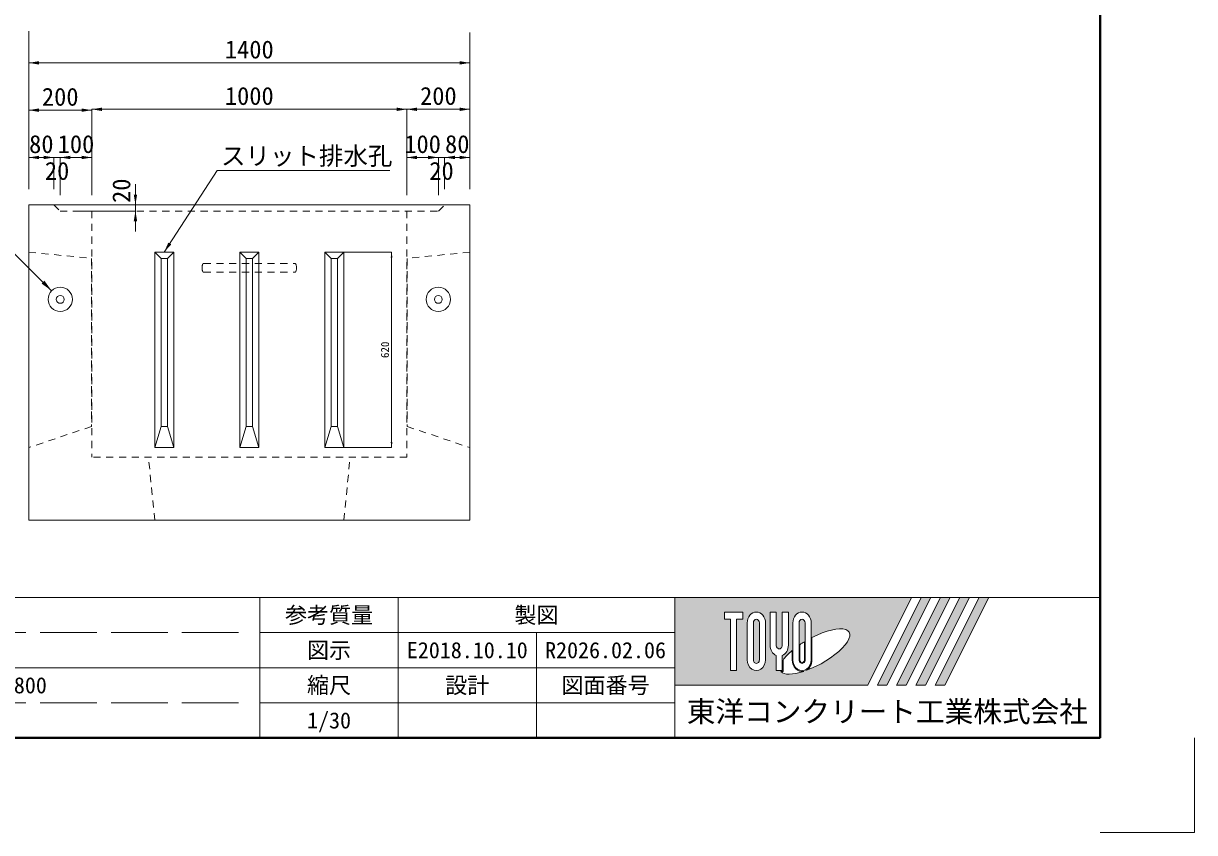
# Model space of a CAD drawing. Units: millimetres at full size, sheet at 1:30; some dimension numbers follow another scale. Extents: x 19038 to 49388, y -43687 to -27642.
# Drawn here: x 38871 to 42588, y -43687 to -41121 of the extents above; entities that cross this region are included whole.
import ezdxf
from ezdxf.enums import TextEntityAlignment as Align

# ---------------------------------------------------------------- set-up
doc = ezdxf.new("R2010")
doc.units = ezdxf.units.MM
doc.header["$LTSCALE"] = 30
doc.linetypes.add('DASHED', pattern=[7.5, 6, -1.5])
doc.linetypes.add('USER1', pattern=[1.35, 0.75, -0.6])
for name, color, linetype, lineweight in [('0_2', 7, 'Continuous', 9), ('Defpoints_3', 7, 'Continuous', 13), ('インサート', 3, 'USER1', 5), ('図枠', 7, 'Continuous', 5), ('寸法線', 7, 'Continuous', 9), ('本体', 2, 'Continuous', 13)]:
    doc.layers.add(name, color=color, linetype=linetype, lineweight=lineweight)
doc.styles.add('ＭＳ ゴシック', font='')
doc.styles.get('ＭＳ ゴシック').set_extended_font_data('MS Gothic')

# ---------------------------------------------------------------- blocks, each defined once
blk = doc.blocks.new('filled_arrow')
at = {"color": 0, "linetype": 'Continuous', "lineweight": -2}
blk.add_solid([(7.5, 1.25), (0, 0), (7.5, -1.25)], dxfattribs=at)

msp = doc.modelspace()

# ---------------------------------------------------------------- hatches: boundary and pattern name
at = {"layer": '図枠'}
h = msp.add_hatch(color=256, dxfattribs=at)
h.paths.add_polyline_path([(40937.99, -42941.21), (40937.99, -43219.65), (41550.56, -43219.65), (41689.78, -42941.21)])
edge = h.paths.add_edge_path(flags=16)
edge.add_ellipse((41382.75, -43112.61), major_axis=(109.09, 61.06), ratio=0.3471473, start_angle=-144.31122, end_angle=72.1899, ccw=False)
edge.add_ellipse((41342.35, -43138.97), major_axis=(0, 37.12), ratio=0.8463542, start_angle=-160.70346, end_angle=-90)
edge.add_line((41373.77, -43138.97), (41373.77, -43068.2))
edge = h.paths.add_edge_path(flags=16)
edge.add_ellipse((41342.35, -43021.88), major_axis=(0, 34.27), ratio=0.8463542, start_angle=-90, end_angle=90, ccw=False)
edge.add_line((41371.36, -43021.88), (41371.36, -43138.97))
edge.add_ellipse((41342.35, -43138.97), major_axis=(0, 34.27), ratio=0.8463542, start_angle=90, end_angle=-90, ccw=False)
edge.add_line((41313.35, -43138.97), (41313.35, -43021.88))
edge = h.paths.add_edge_path(flags=16)
edge.add_line((41352.02, -43021.88), (41352.02, -43138.97))
edge.add_ellipse((41342.35, -43138.97), major_axis=(0, 11.42), ratio=0.8463542, start_angle=90, end_angle=-90, ccw=False)
edge.add_line((41332.68, -43138.97), (41332.68, -43021.88))
edge.add_ellipse((41342.35, -43021.88), major_axis=(0, 11.42), ratio=0.8463542, start_angle=-90, end_angle=90, ccw=False)
edge = h.paths.add_edge_path(flags=16)
edge.add_line((41349.6, -43081.73), (41349.6, -43138.97))
edge.add_ellipse((41342.35, -43138.97), major_axis=(0, 8.57), ratio=0.8463542, start_angle=90, end_angle=-90, ccw=False)
edge.add_line((41335.1, -43138.97), (41335.1, -43091.1))
edge.add_ellipse((41382.75, -43112.61), major_axis=(109.09, 61.06), ratio=0.3471473, start_angle=107.79174, end_angle=126.47132, ccw=False)
edge = h.paths.add_edge_path(flags=16)
edge.add_line((41298.85, -42987.61), (41298.85, -43092.56))
edge.add_ellipse((41269.84, -43092.56), major_axis=(0, 34.27), ratio=0.8463542, start_angle=-163.34117, end_angle=-90, ccw=False)
edge.add_line((41279.51, -43124.87), (41279.51, -43173.24))
edge.add_line((41279.51, -43173.24), (41260.17, -43173.24))
edge.add_line((41260.17, -43173.24), (41260.17, -43124.87))
edge.add_ellipse((41269.84, -43092.56), major_axis=(0, 34.27), ratio=0.8463542, start_angle=90, end_angle=163.34117, ccw=False)
edge.add_line((41240.84, -43092.56), (41240.84, -42987.61))
edge.add_line((41240.84, -42987.61), (41260.17, -42987.61))
edge.add_line((41260.17, -42987.61), (41260.17, -43092.56))
edge.add_ellipse((41269.84, -43092.56), major_axis=(0, 11.42), ratio=0.8463542, start_angle=90, end_angle=-90)
edge.add_line((41279.51, -43092.56), (41279.51, -42987.61))
edge.add_line((41279.51, -42987.61), (41298.85, -42987.61))
edge = h.paths.add_edge_path(flags=16)
edge.add_line((41310.93, -43109.42), (41310.93, -43138.97))
edge.add_ellipse((41342.35, -43138.97), major_axis=(0, 37.12), ratio=0.8463542, start_angle=90, end_angle=-171.54427)
edge.add_ellipse((41382.75, -43112.61), major_axis=(109.09, 61.06), ratio=0.3471473, start_angle=-178.64954, end_angle=-148.29244, ccw=False)
edge.add_line((41275.34, -43176.1), (41281.93, -43176.1))
edge.add_line((41281.93, -43176.1), (41281.93, -43139.9))
edge.add_ellipse((41382.75, -43112.61), major_axis=(109.09, 61.06), ratio=0.3471473, start_angle=148.21912, end_angle=165.90812, ccw=False)
edge = h.paths.add_edge_path(flags=16)
edge.add_ellipse((41197.33, -43021.88), major_axis=(0, 34.27), ratio=0.8463542, start_angle=-90, end_angle=90, ccw=False)
edge.add_line((41226.34, -43021.88), (41226.34, -43138.97))
edge.add_ellipse((41197.33, -43138.97), major_axis=(0, 34.27), ratio=0.8463542, start_angle=90, end_angle=-90, ccw=False)
edge.add_line((41168.33, -43138.97), (41168.33, -43021.88))
edge = h.paths.add_edge_path(flags=16)
edge.add_line((41207, -43021.88), (41207, -43138.97))
edge.add_ellipse((41197.33, -43138.97), major_axis=(0, 11.42), ratio=0.8463542, start_angle=90, end_angle=-90, ccw=False)
edge.add_line((41187.66, -43138.97), (41187.66, -43021.88))
edge.add_ellipse((41197.33, -43021.88), major_axis=(0, 11.42), ratio=0.8463542, start_angle=-90, end_angle=90, ccw=False)
h.paths.add_polyline_path([(41153.83, -42987.61), (41153.83, -43010.46), (41134.49, -43010.46), (41134.49, -43173.24), (41115.15, -43173.24), (41115.15, -43010.46), (41095.82, -43010.46), (41095.82, -42987.61)], flags=16)
for points in [[(41581.19, -43219.65), (41611.81, -43219.65), (41751.03, -42941.21), (41720.4, -42941.21)], [(41812.29, -42941.21), (41781.66, -42941.21), (41642.44, -43219.65), (41673.07, -43219.65)], [(41873.54, -42941.21), (41842.92, -42941.21), (41703.7, -43219.65), (41734.33, -43219.65)], [(41934.8, -42941.21), (41904.17, -42941.21), (41764.95, -43219.65), (41795.58, -43219.65)]]:
    msp.add_hatch(color=256, dxfattribs=at).paths.add_polyline_path(points)

# ---------------------------------------------------------------- linework, layer by layer
at = {"layer": '0_2', "linetype": 'USER1'}
for p, q in [((38887.99, -41845.98), (39086.99, -41866.01)), ((40288, -41845.98), (40089, -41866.01)), ((39086.99, -41866.01), (39086.99, -42399.2)), ((39443.24, -41882.48), (39732.75, -41882.48)), ((40089, -41866.01), (40089, -42398.98)), ((39443.24, -41909.48), (39732.75, -41909.48)), ((39086.99, -42399.2), (38887.99, -42465.98)), ((40089, -42398.98), (40288, -42465.98))]:
    msp.add_line(p, q, dxfattribs=at)
at = {"layer": '0_2'}
for p, q in [((39287.99, -41845.98), (39347.99, -41845.98)), ((39287.99, -42465.98), (39287.99, -41845.98)), ((39347.99, -41845.98), (39347.99, -42465.98)), ((39558, -41845.98), (39618, -41845.98)), ((39558, -42465.98), (39558, -41845.98)), ((39618, -41845.98), (39618, -42465.98)), ((39827.99, -41845.98), (39887.99, -41845.98)), ((39827.99, -42465.98), (39827.99, -41845.98)), ((39887.99, -41845.98), (39887.99, -42465.98)), ((39307.99, -41866.01), (39327.99, -41866.01)), ((39578, -41866.01), (39598, -41866.01)), ((39847.99, -41866.01), (39867.99, -41866.01)), ((39287.99, -42465.98), (39307.99, -42398.98)), ((39327.99, -42398.98), (39307.99, -42398.98)), ((39327.99, -42398.98), (39347.99, -42465.98)), ((39558, -42465.98), (39578, -42398.98)), ((39598, -42398.98), (39578, -42398.98)), ((39598, -42398.98), (39618, -42465.98)), ((39827.99, -42465.98), (39847.99, -42398.98)), ((39867.99, -42398.98), (39847.99, -42398.98)), ((39867.99, -42398.98), (39887.99, -42465.98)), ((39347.99, -42465.98), (39287.99, -42465.98)), ((39618, -42465.98), (39558, -42465.98)), ((39887.99, -42465.98), (39827.99, -42465.98))]:
    msp.add_line(p, q, dxfattribs=at)
for points in [[(39287.99, -41845.98), (39307.99, -41866.01), (39307.99, -42398.98)], [(39327.99, -42398.98), (39327.99, -41866.01), (39347.99, -41845.98)], [(39558, -41845.98), (39578, -41866.01), (39578, -42398.98)], [(39598, -42398.98), (39598, -41866.01), (39618, -41845.98)], [(39827.99, -41845.98), (39847.99, -41866.01), (39847.99, -42398.98)], [(39867.99, -42398.98), (39867.99, -41866.01), (39887.99, -41845.98)]]:
    msp.add_lwpolyline(points, dxfattribs=at)
at = {"layer": '0_2', "linetype": 'USER1'}
for centre, radius, start, end in [((39471, -41895.98), 33, 160.18507, 199.81493), ((39443.24, -41885.98), 3.5, 90, 160.18507), ((39732.75, -41885.98), 3.5, 19.81493, 90), ((39705, -41895.98), 33, 340.18507, 19.81493), ((39443.24, -41905.98), 3.5, 199.81493, 270), ((39732.75, -41905.98), 3.5, 270, 340.18507)]:
    msp.add_arc(centre, radius, start, end, dxfattribs=at)
at = {"layer": 'Defpoints_3'}
for p in [(42587.99, -43386.71), (42287.99, -43686.71)]:
    msp.add_line(p, (42587.99, -43686.71), dxfattribs=at)
at = {"layer": 'インサート', "linetype": 'Continuous'}
for centre, radius in [((38988, -41995.98), 38.5), ((40188, -41995.98), 38.5), ((38988, -41995.98), 12.5), ((40188, -41995.98), 12.5)]:
    msp.add_circle(centre, radius, dxfattribs=at)
at = {"layer": '図枠', "lineweight": 40}
for p in [(42287.99, -35076.71), (36887.99, -43386.71)]:
    msp.add_line(p, (42287.99, -43386.71), dxfattribs=at)
at = {"layer": '図枠', "lineweight": 13}
for p, q in [((42287.99, -42941.21), (36887.99, -42941.21)), ((39621.74, -43386.71), (39621.74, -42941.21)), ((40060.49, -43386.71), (40060.49, -42941.21)), ((40937.99, -43386.71), (40937.99, -42941.21)), ((40937.99, -43052.58), (39621.74, -43052.58)), ((40499.24, -43386.71), (40499.24, -43052.58)), ((40937.99, -43163.96), (36887.99, -43163.96)), ((40937.99, -43275.33), (39621.74, -43275.33))]:
    msp.add_line(p, q, dxfattribs=at)
at = {"layer": '図枠'}
for p, q in [((40937.99, -42941.21), (41689.78, -42941.21)), ((41689.78, -42941.21), (41550.56, -43219.65)), ((41720.4, -42941.21), (41581.19, -43219.65)), ((41751.03, -42941.21), (41611.81, -43219.65)), ((41781.66, -42941.21), (41642.44, -43219.65)), ((41812.29, -42941.21), (41673.07, -43219.65)), ((41842.92, -42941.21), (41703.7, -43219.65)), ((41720.4, -42941.21), (41751.03, -42941.21)), ((41873.54, -42941.21), (41734.33, -43219.65)), ((41904.17, -42941.21), (41764.95, -43219.65)), ((41781.66, -42941.21), (41812.29, -42941.21)), ((41934.8, -42941.21), (41795.58, -43219.65)), ((41842.92, -42941.21), (41873.54, -42941.21)), ((41904.17, -42941.21), (41934.8, -42941.21)), ((41095.82, -42987.61), (41095.82, -43010.46)), ((41095.82, -42987.61), (41153.83, -42987.61)), ((41153.83, -42987.61), (41153.83, -43010.46)), ((41240.84, -42987.61), (41260.17, -42987.61)), ((41240.84, -43092.56), (41240.84, -42987.61)), ((41260.17, -42987.61), (41260.17, -43092.56)), ((41279.51, -42987.61), (41298.85, -42987.61)), ((41279.51, -43092.56), (41279.51, -42987.61)), ((41298.85, -42987.61), (41298.85, -43092.56)), ((41115.15, -43010.46), (41095.82, -43010.46)), ((41115.15, -43010.46), (41115.15, -43173.24)), ((41134.49, -43010.46), (41134.49, -43173.24)), ((41153.83, -43010.46), (41134.49, -43010.46)), ((41168.33, -43021.88), (41168.33, -43138.97)), ((41187.66, -43138.97), (41187.66, -43021.88)), ((41207, -43021.88), (41207, -43138.97)), ((41226.34, -43138.97), (41226.34, -43021.88)), ((41313.35, -43021.88), (41313.35, -43138.97)), ((41332.68, -43138.97), (41332.68, -43021.88)), ((41352.02, -43021.88), (41352.02, -43138.97)), ((41371.36, -43138.97), (41371.36, -43021.88)), ((41373.77, -43138.97), (41373.77, -43068.2)), ((41310.93, -43109.42), (41310.93, -43138.97)), ((41335.1, -43138.97), (41335.1, -43091.1)), ((41349.6, -43081.73), (41349.6, -43138.97)), ((41260.17, -43124.87), (41260.17, -43173.24)), ((41279.51, -43124.87), (41279.51, -43173.24)), ((41281.93, -43139.9), (41281.93, -43176.1)), ((41134.49, -43173.24), (41115.15, -43173.24)), ((41279.51, -43173.24), (41260.17, -43173.24)), ((41275.34, -43176.1), (41281.93, -43176.1)), ((40937.99, -43219.65), (41550.56, -43219.65)), ((41581.19, -43219.65), (41611.81, -43219.65)), ((41642.44, -43219.65), (41673.07, -43219.65)), ((41703.7, -43219.65), (41734.33, -43219.65)), ((41764.95, -43219.65), (41795.58, -43219.65))]:
    msp.add_line(p, q, dxfattribs=at)
at = {"layer": '図枠', "linetype": 'DASHED', "lineweight": 9}
for p, q in [((39554.24, -43052.58), (37427.99, -43052.58)), ((39554.24, -43275.33), (37427.99, -43275.33))]:
    msp.add_line(p, q, dxfattribs=at)
at = {"layer": '図枠'}
for centre, major_axis, ratio, start_param, end_param in [((41197.33, -43021.88), (0, 34.27), 0.846354, 4.712389, 7.8539816), ((41342.35, -43021.88), (0, 34.27), 0.846354, 4.712389, 7.8539816), ((41197.33, -43021.88), (0, 11.42), 0.846354, 4.712389, 7.8539816), ((41342.35, -43021.88), (0, 11.42), 0.846354, 4.712389, 7.8539816), ((41382.75, -43112.61), (109.09, 61.06), 0.347147, 4.2621853, 7.7429163), ((41269.84, -43092.56), (0, 34.27), 0.846354, 1.5707963, 2.8017557), ((41269.84, -43092.56), (0, 11.42), 0.846354, 1.5707963, 4.712389), ((41269.84, -43092.56), (0, 34.27), 0.846354, 3.4814296, 4.712389), ((41382.75, -43112.61), (109.09, 61.06), 0.347147, 2.0815197, 2.5155126), ((41382.75, -43112.61), (109.09, 61.06), 0.347147, 1.6817405, 1.8219833), ((41197.33, -43138.97), (0, 34.27), 0.846354, 1.5707963, 4.712389), ((41197.33, -43138.97), (0, 11.42), 0.846354, 1.5707963, 4.712389), ((41342.35, -43138.97), (0, 37.12), 0.846354, 1.5707963, 3.3154679), ((41342.35, -43138.97), (0, 34.27), 0.846354, 1.5707963, 4.712389), ((41342.35, -43138.97), (0, 11.42), 0.846354, 1.5707963, 4.712389), ((41342.35, -43138.97), (0, 8.57), 0.846354, 1.5707963, 4.712389), ((41342.35, -43138.97), (0, 37.12), 0.846354, 3.5338438, 4.712389), ((41382.75, -43112.61), (109.09, 61.06), 0.347147, 3.2093975, 4.2004451)]:
    msp.add_ellipse(centre, major_axis=major_axis, ratio=ratio, start_param=start_param, end_param=end_param, dxfattribs=at)
at = {"layer": '寸法線'}
for p, q in [((38888, -41145.98), (38888, -41245.98)), ((40288, -41149.29), (40288, -41245.98)), ((38887.99, -41245.98), (40288, -41245.98)), ((38887.99, -41645.98), (38887.99, -41245.98)), ((38888, -41245.98), (40288, -41245.98)), ((40288, -41645.98), (40288, -41245.98)), ((38887.99, -41395.98), (39087.99, -41395.98)), ((38887.99, -41645.98), (38887.99, -41395.98)), ((39087.99, -41393.27), (40088, -41393.27)), ((39087.99, -41665.98), (39087.99, -41393.27)), ((39087.99, -41665.98), (39087.99, -41395.98)), ((40088, -41665.98), (40088, -41393.27)), ((40088, -41393.27), (40288, -41393.27)), ((40088, -41665.98), (40088, -41393.27)), ((40288, -41645.98), (40288, -41393.27)), ((38887.99, -41545.98), (38968, -41545.98)), ((38887.99, -41645.98), (38887.99, -41545.98)), ((38935.5, -41545.98), (39020.5, -41545.98)), ((38968, -41645.98), (38968, -41545.98)), ((38968, -41645.98), (38968, -41545.98)), ((38988, -41545.98), (39087.99, -41545.98)), ((38988, -41665.98), (38988, -41545.98)), ((38988, -41665.98), (38988, -41545.98)), ((39087.99, -41665.98), (39087.99, -41545.98)), ((40088, -41545.98), (40188, -41545.98)), ((40088, -41665.98), (40088, -41545.98)), ((40155.5, -41545.98), (40240.5, -41545.98)), ((40188, -41665.98), (40188, -41545.98)), ((40188, -41665.98), (40188, -41545.98)), ((40208, -41545.98), (40288, -41545.98)), ((40208, -41645.98), (40208, -41545.98)), ((40208, -41645.98), (40208, -41545.98)), ((40288, -41645.98), (40288, -41545.98)), ((39226.69, -41780.98), (39226.69, -41630.98)), ((39018, -41695.98), (39226.69, -41695.98)), ((39038, -41715.98), (39226.69, -41715.98))]:
    msp.add_line(p, q, dxfattribs=at)
at = {"layer": '寸法線', "lineweight": 13}
for p, q in [((39887.99, -41845.98), (40039.58, -41845.98)), ((40039.58, -41845.98), (40039.58, -42465.98)), ((39887.99, -42465.98), (40039.58, -42465.98))]:
    msp.add_line(p, q, dxfattribs=at)
at = {"layer": '寸法線'}
for points in [[(39317.99, -41845.98), (39485.77, -41587.32), (40033.7, -41587.32)], [(38960.77, -41968.76), (38662.42, -41670.4), (38651.62, -41670.4), (38014.66, -41670.4)]]:
    msp.add_lwpolyline(points, dxfattribs=at)
at = {"layer": '本体'}
for p, q in [((38887.99, -41695.98), (38887.99, -42695.98)), ((38887.99, -41695.98), (38968, -41695.98)), ((38887.99, -41695.98), (40288, -41695.98)), ((40208, -41695.98), (40288, -41695.98)), ((40288, -41695.98), (40288, -42695.98)), ((38887.99, -42695.98), (40288, -42695.98))]:
    msp.add_line(p, q, dxfattribs=at)
at = {"layer": '本体', "linetype": 'USER1', "lineweight": 9}
for p, q in [((38968, -41695.98), (38988, -41715.98)), ((40188, -41715.98), (40208, -41695.98)), ((38988, -41715.98), (40188, -41715.98)), ((39087.99, -41715.98), (39087.99, -42495.98)), ((40088, -41715.98), (40088, -42495.98)), ((40088, -42495.98), (39087.99, -42495.98)), ((39287.99, -42695.98), (39267.99, -42495.98)), ((39887.99, -42695.98), (39907.99, -42495.98))]:
    msp.add_line(p, q, dxfattribs=at)

# ---------------------------------------------------------------- block references
at = {"layer": '寸法線', "xscale": 4.33, "yscale": 4.33}
for p in [(38887.99, -41245.98), (38888, -41245.98), (38887.99, -41395.98), (39087.99, -41393.27), (40088, -41393.27), (38887.99, -41545.98), (38988, -41545.98), (40088, -41545.98), (40208, -41545.98)]:
    msp.add_blockref('filled_arrow', p, dxfattribs=at)
at = {"layer": '寸法線'}
for p, xscale, yscale, rotation in [((40288, -41245.98), 4.33, 4.33, 180), ((40288, -41245.98), 4.33, 4.33, 180), ((39087.99, -41395.98), 4.33, 4.33, 180), ((40088, -41393.27), 4.33, 4.33, 180), ((40288, -41393.27), 4.33, 4.33, 180), ((38968, -41545.98), 4.33, 4.33, 180), ((39087.99, -41545.98), 4.33, 4.33, 180), ((40188, -41545.98), 4.33, 4.33, 180), ((40288, -41545.98), 4.33, 4.33, 180), ((39226.69, -41695.98), 4.33, 4.33, 90), ((39226.69, -41715.98), 4.33, 4.33, 270), ((39317.99, -41845.98), 4.33, 4.33, 57), ((38960.77, -41968.76), 5.2, 5.2, 135)]:
    msp.add_blockref('filled_arrow', p, dxfattribs=dict(at, xscale=xscale, yscale=yscale, rotation=rotation))
at = {"layer": '寸法線', "lineweight": 13, "xscale": 2.4, "yscale": 2.4}
for p, rotation in [((40039.58, -41845.98), 270), ((40039.58, -42465.98), 90)]:
    msp.add_blockref('filled_arrow', p, dxfattribs=dict(at, rotation=rotation))

# ---------------------------------------------------------------- texts
at = {"layer": '図枠', "style": 'ＭＳ ゴシック'}
for s, height, p in [('参考質量', 51.27, (39841.12, -42996.9)), ('製図', 51.27, (40499.24, -42996.9)), ('図示', 51.27, (39841.12, -43108.27)), ('E2018.10.10', 51.27, (40279.87, -43108.27)), ('R2026.02.06', 51.27, (40718.62, -43108.27)), ('浸透側塊・浸透下部側塊 800', 51.27, (38491.12, -43219.65)), ('縮尺', 51.27, (39841.12, -43219.65)), ('設計', 51.27, (40279.87, -43219.65)), ('図面番号', 51.27, (40718.62, -43219.65)), ('東洋コンクリート工業株式会社', 66.65, (41612.99, -43303.18)), ('1/30', 51.27, (39841.12, -43331.02))]:
    msp.add_text(s, height=height, dxfattribs=at).set_placement(p, align=Align.MIDDLE_CENTER)
at = {"layer": '寸法線', "style": 'ＭＳ ゴシック'}
for s, p in [('1400', (39587.99, -41203.48)), ('1400', (39588, -41203.48)), ('200', (38987.99, -41353.48)), ('1000', (39587.99, -41350.77)), ('200', (40188, -41350.77)), ('80', (38927.99, -41503.48)), ('100', (39037.99, -41503.48)), ('100', (40138, -41503.48)), ('80', (40248, -41503.48)), ('20', (38978, -41588.48)), ('20', (40198, -41588.48))]:
    msp.add_text(s, height=56.96, dxfattribs=at).set_placement(p, align=Align.MIDDLE_CENTER)
msp.add_text('スリット排水孔', height=56.96, dxfattribs=at).set_placement((39498.27, -41512.58), align=Align.TOP_LEFT)
for s, height, p in [('20', 56.96, (39181.99, -41651.48)), ('620', 25.63, (40018.58, -42155.98))]:
    msp.add_text(s, height=height, rotation=90, dxfattribs=at).set_placement(p, align=Align.MIDDLE_CENTER)

doc.saveas('drawing.dxf')
